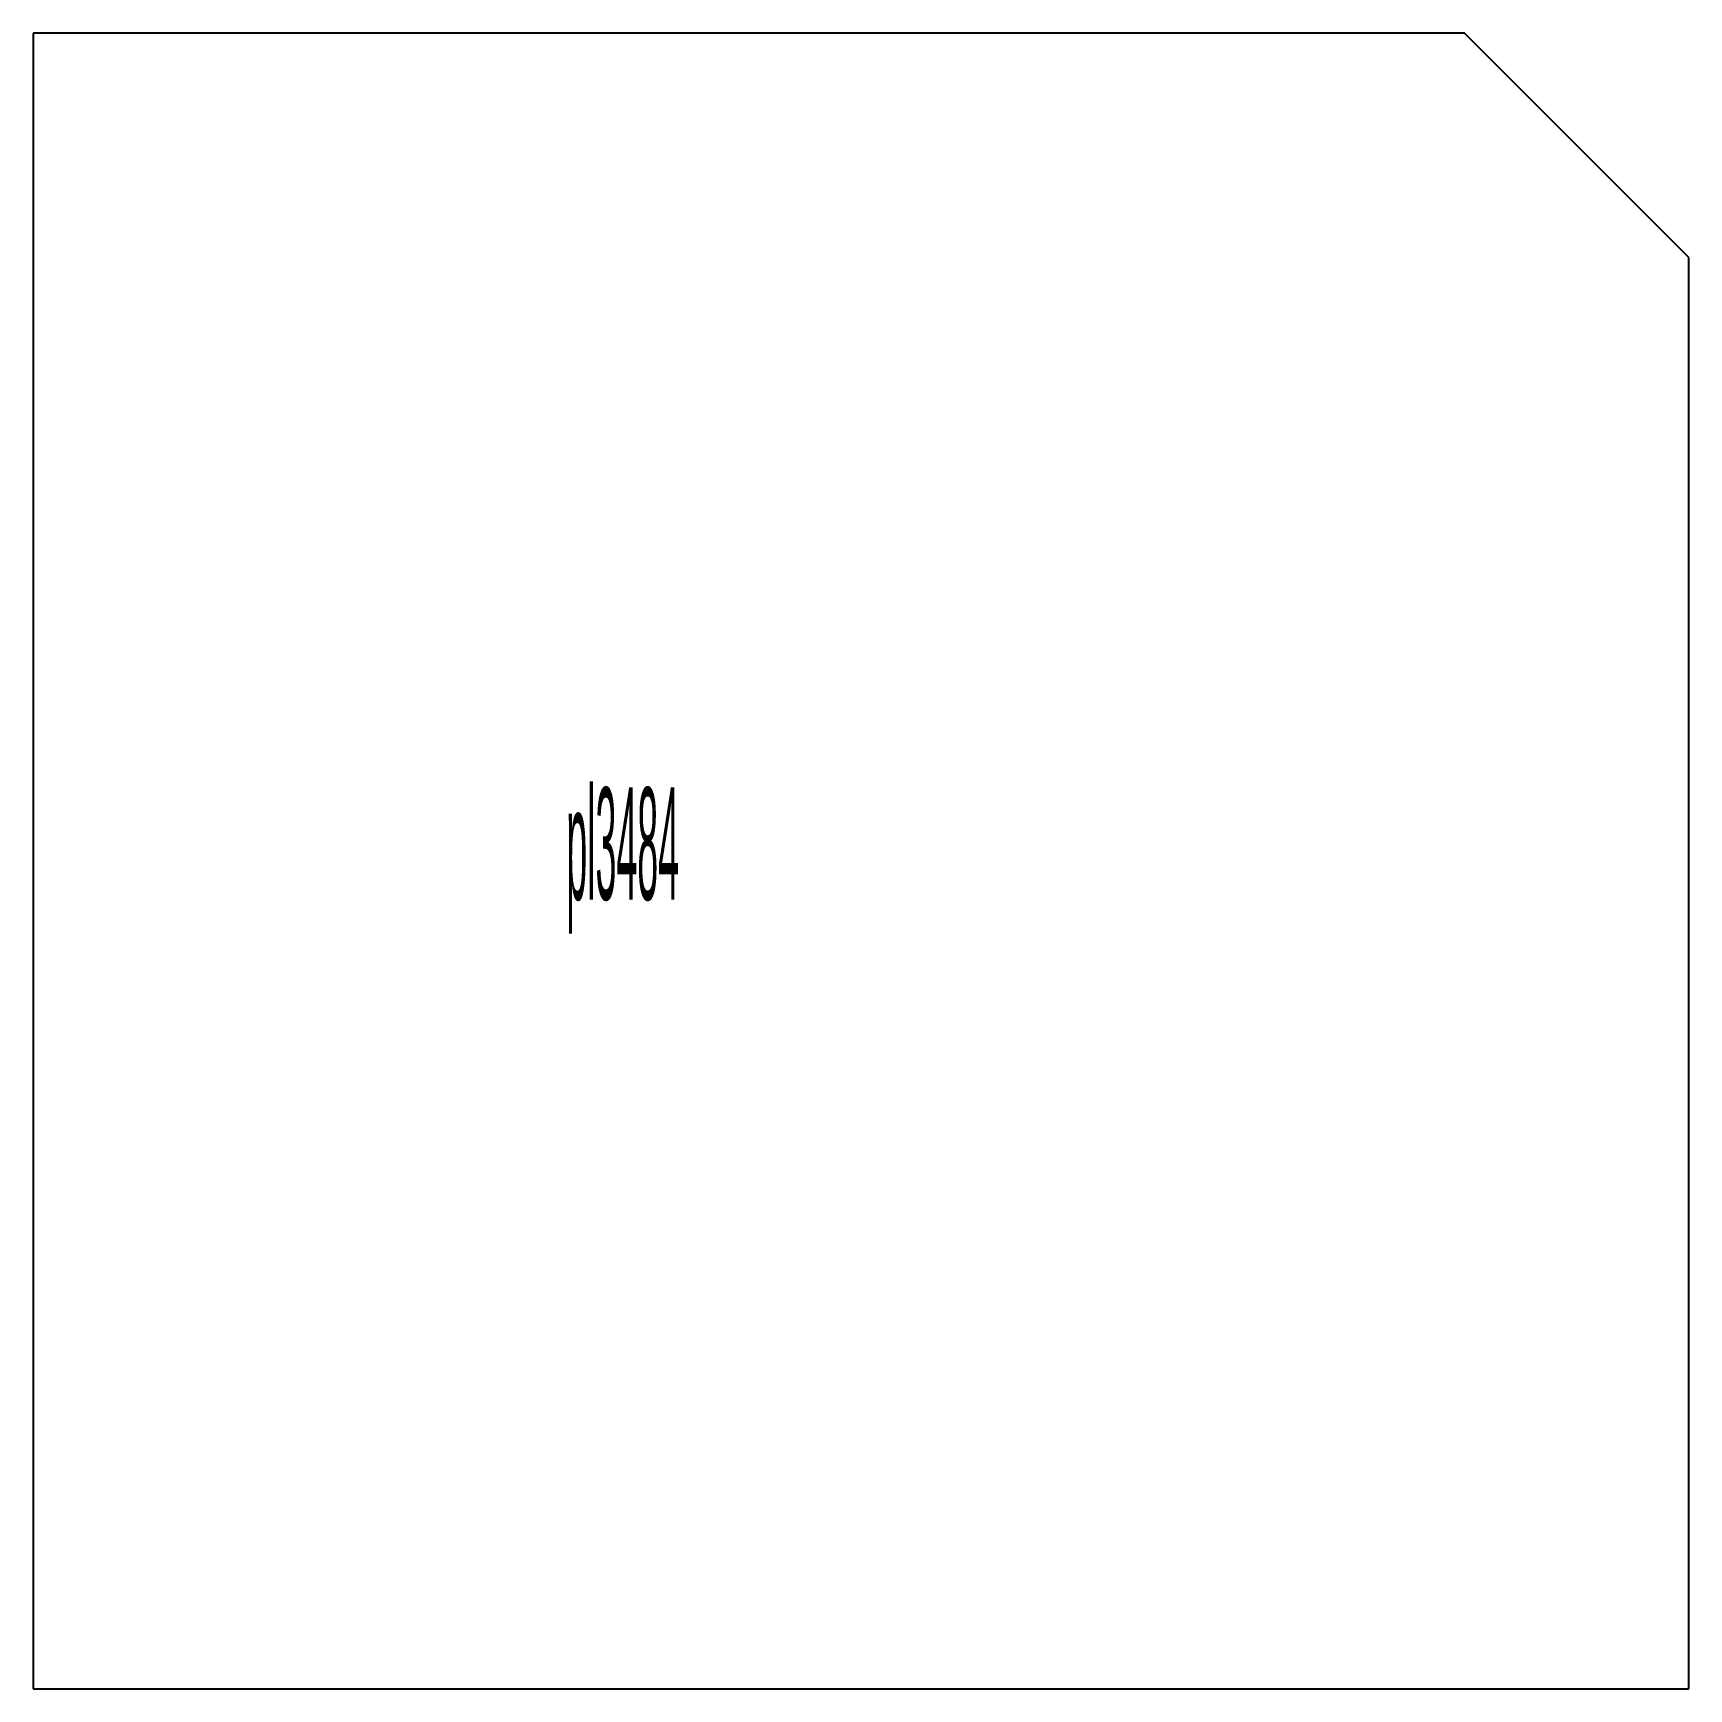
# Model space of a CAD drawing. Extents: x 0 to 3.69, y 0 to 3.69.
import ezdxf

# ---------------------------------------------------------------- set-up
doc = ezdxf.new("R2010")
doc.units = 0
doc.header["$MEASUREMENT"] = 0
doc.layers.add('BURN', color=1, linetype='CONTINUOUS')
doc.layers.add('SCRIBE', color=1, linetype='CONTINUOUS')

msp = doc.modelspace()

# ---------------------------------------------------------------- linework, layer by layer
at = {"layer": 'BURN'}
for p, q in [((3.1875, 3.6875), (0, 3.6875)), ((0, 3.6875), (0, 0)), ((3.6875, 3.1875), (3.1875, 3.6875)), ((3.6875, 0), (3.6875, 3.1875)), ((0, 0), (3.6875, 0))]:
    msp.add_line(p, q, dxfattribs=at)

# ---------------------------------------------------------------- texts
at = {"layer": 'SCRIBE', "width": 0.25}
msp.add_text('pl3484', height=0.25, dxfattribs=at).set_placement((1.1875, 1.7575))

doc.saveas('drawing.dxf')
